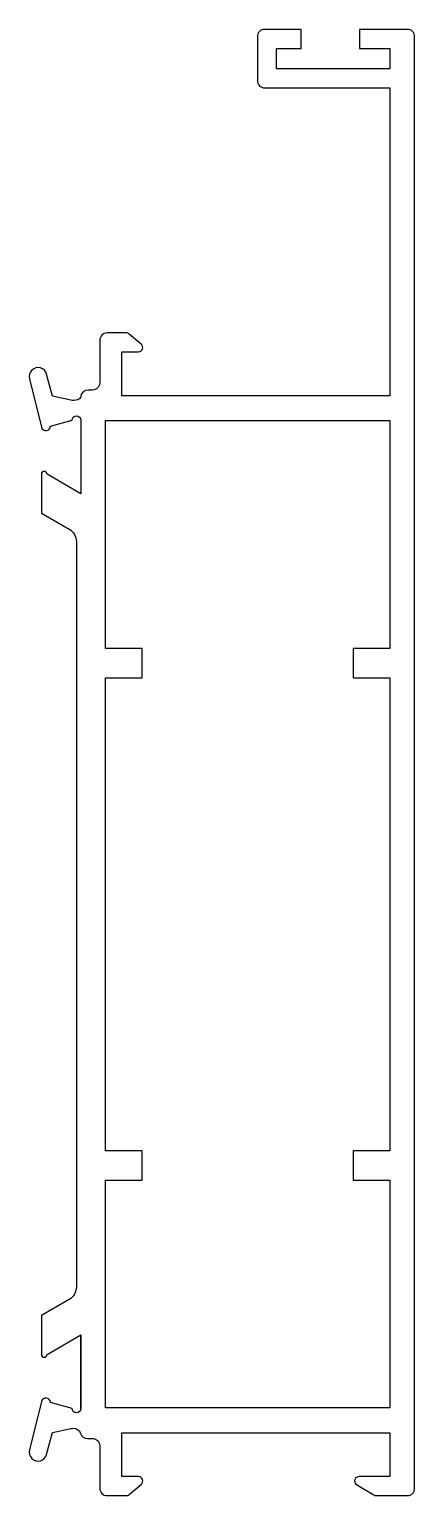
# Model space of a CAD drawing. Extents: x 164 to 191, y 143 to 243.
import ezdxf

# ---------------------------------------------------------------- set-up
doc = ezdxf.new("R2010")
doc.units = 0
doc.layers.add('ERCAN', color=220, linetype='CONTINUOUS')

msp = doc.modelspace()

# ---------------------------------------------------------------- linework, layer by layer
at = {"layer": 'ERCAN', "color": 7}
msp.add_lwpolyline([(168.77, 218.26), (168.47, 218.26, 0.370066), (167.97, 217.83, -0.291231), (167.76, 217.59, -0.12273), (167.28, 217.57), (166.03, 217.83), (165.63, 219.34, 1.019099), (164.47, 219.03), (165.29, 215.71, 0.888706), (165.89, 215.79), (167.37, 216.19, -1), (167.97, 216.19), (167.97, 211.16), (165.67, 212.49, 1), (165.27, 212.49), (165.27, 209.83), (167.17, 208.74, -0.267949), (167.67, 207.87), (167.67, 156.88, -0.267949), (167.17, 156.02), (165.27, 154.92), (165.27, 152.26, 1), (165.67, 152.26), (167.97, 153.59), (167.97, 148.56), (167.97, 153.59), (167.97, 148.56, -1), (167.37, 148.56), (165.89, 148.97, 0.888706), (165.29, 149.04), (164.47, 145.73, 1.019099), (165.63, 145.41), (166.03, 146.92), (167.28, 147.18, -0.049244), (167.47, 147.2, -0.331382), (167.95, 146.85, 0.329309), (168.43, 146.5), (168.77, 146.5, -0.414214), (169.27, 146), (169.27, 143.09, 0.414214), (169.77, 142.59), (171.09, 142.59, 0.178002), (171.28, 142.66), (172.1, 143.36, 0.69779), (171.91, 143.89), (170.77, 143.89), (170.77, 146.89), (189.11, 146.89), (189.11, 143.89), (187.01, 143.89, 0.675294), (186.8, 143.37), (187.98, 142.67, 0.19382), (188.19, 142.59), (190.31, 142.59, 0.414214), (190.81, 143.09), (190.81, 242.44, 0.414214), (190.31, 242.94), (187.05, 242.94), (187.05, 241.64), (189.11, 241.64), (189.11, 240.24), (181.35, 240.24), (181.35, 241.64), (183.05, 241.64), (183.05, 242.94), (180.55, 242.94, 0.414214), (180.05, 242.44), (180.05, 239.44, 0.414214), (180.55, 238.94), (189.11, 238.94), (189.11, 217.87), (170.77, 217.87), (170.77, 220.87), (171.91, 220.87, 0.69779), (172.1, 221.39), (171.28, 222.09, 0.178002), (171.09, 222.17), (169.77, 222.17, 0.414214), (169.27, 221.67), (169.27, 218.76, -0.414214)], format="xyb", close=True, dxfattribs=at)
msp.add_lwpolyline([(189.11, 200.57), (186.61, 200.57), (186.61, 198.57), (189.11, 198.57), (189.11, 166.19), (186.61, 166.19), (186.61, 164.19), (189.11, 164.19), (189.11, 148.59), (169.67, 148.59), (169.67, 164.19), (172.17, 164.19), (172.17, 166.19), (169.67, 166.19), (169.67, 198.57), (172.17, 198.57), (172.17, 200.57), (169.67, 200.57), (169.67, 216.17), (189.11, 216.17)], close=True, dxfattribs=at)

doc.saveas('drawing.dxf')
